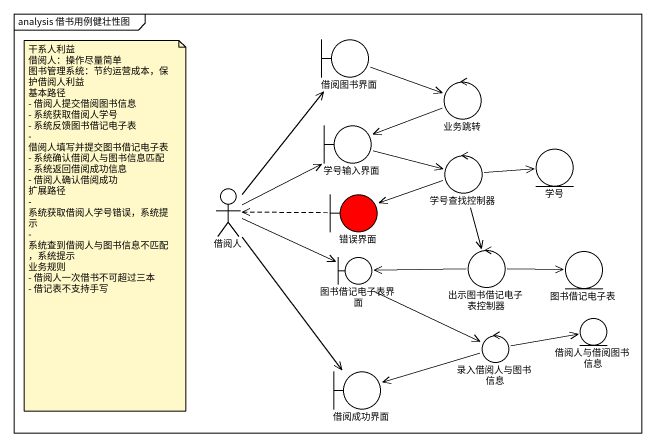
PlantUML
@startuml
mainframe analysis 借书用例健壮性图
boundary 借阅图书界面
control 业务跳转
boundary 学号输入界面
control 学号查找控制器
entity 学号
actor 借阅人
boundary 错误界面 #FF0000
boundary 图书借记电子表界面
control 出示图书借记电子表控制器
entity 图书借记电子表
control 录入借阅人与图书信息
entity 借阅人与借阅图书信息
boundary 借阅成功界面
借阅图书界面 -right-> 业务跳转
业务跳转 -left-> 学号输入界面
学号输入界面 -right-> 学号查找控制器
学号查找控制器 -right-> 学号
学号查找控制器 -left-> 错误界面
学号查找控制器 --> 出示图书借记电子表控制器
借阅人 -up-> 借阅图书界面
借阅人 -up-> 学号输入界面
借阅人 -right-> 图书借记电子表界面
借阅人 --> 借阅成功界面
错误界面 .left.> 借阅人
图书借记电子表界面 -right-> 录入借阅人与图书信息
出示图书借记电子表控制器 -left-> 图书借记电子表界面
出示图书借记电子表控制器 -right-> 图书借记电子表
录入借阅人与图书信息 -right-> 借阅人与借阅图书信息
录入借阅人与图书信息 -left-> 借阅成功界面
note as N1
  干系人利益
  借阅人：操作尽量简单
  图书管理系统：节约运营成本，保护借阅人利益
  基本路径
  - 借阅人提交借阅图书信息
  - 系统获取借阅人学号
  - 系统反馈图书借记电子表
  - 借阅人填写并提交图书借记电子表
  - 系统确认借阅人与图书信息匹配
  - 系统返回借阅成功信息
  - 借阅人确认借阅成功
  扩展路径
  - 系统获取借阅人学号错误，系统提示
  - 系统查到借阅人与图书信息不匹配，系统提示
  业务规则
  - 借阅人一次借书不可超过三本
  - 借记表不支持手写
end note
@enduml
